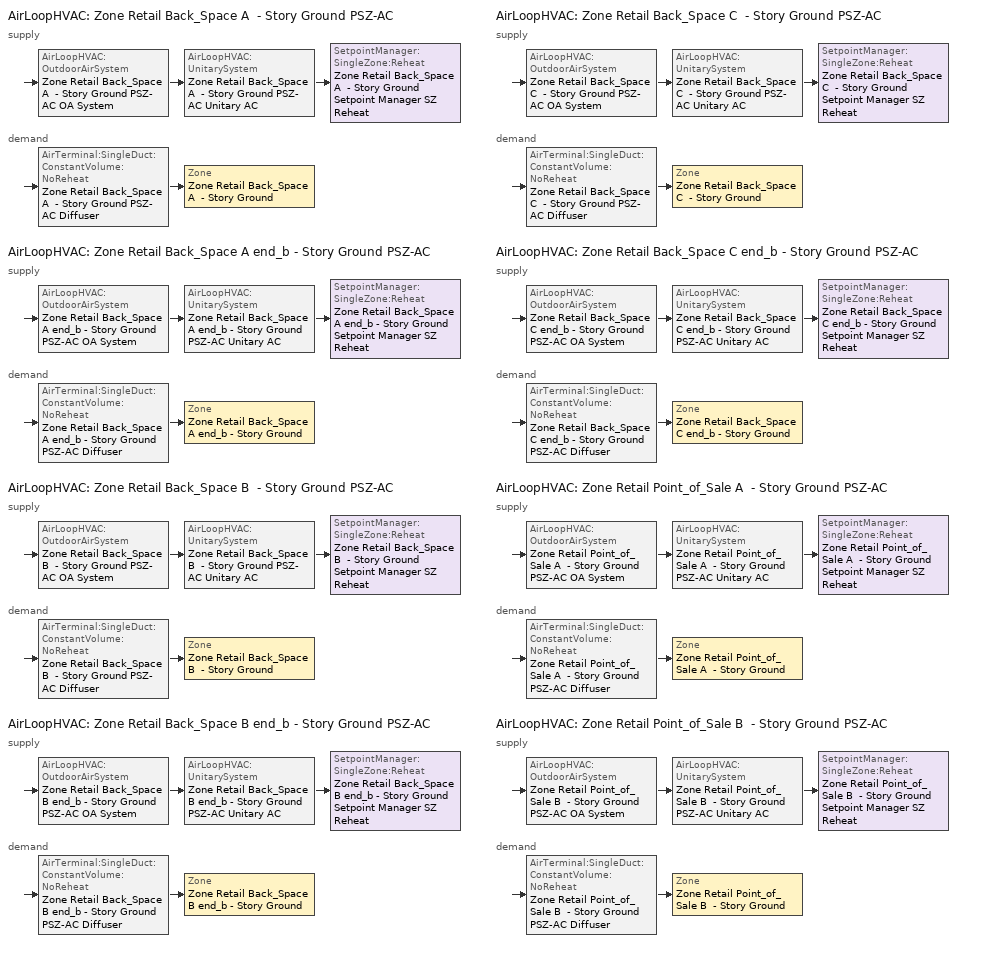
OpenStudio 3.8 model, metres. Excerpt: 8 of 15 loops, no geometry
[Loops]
AirLoopHVAC 'Zone Retail Back_Space A  - Story Ground PSZ-AC'
 supply: AirLoopHVAC:OutdoorAirSystem 'Zone Retail Back_Space A  - Story Ground PSZ-AC OA System' > AirLoopHVAC:UnitarySystem 'Zone Retail Back_Space A  - Story Ground PSZ-AC Unitary AC' > SetpointManager:SingleZone:Reheat 'Zone Retail Back_Space A  - Story Ground Setpoint Manager SZ Reheat'
 demand: AirTerminal:SingleDuct:ConstantVolume:NoReheat 'Zone Retail Back_Space A  - Story Ground PSZ-AC Diffuser' > Zone 'Zone Retail Back_Space A  - Story Ground'
AirLoopHVAC 'Zone Retail Back_Space A end_b - Story Ground PSZ-AC'
 supply: AirLoopHVAC:OutdoorAirSystem 'Zone Retail Back_Space A end_b - Story Ground PSZ-AC OA System' > AirLoopHVAC:UnitarySystem 'Zone Retail Back_Space A end_b - Story Ground PSZ-AC Unitary AC' > SetpointManager:SingleZone:Reheat 'Zone Retail Back_Space A end_b - Story Ground Setpoint Manager SZ Reheat'
 demand: AirTerminal:SingleDuct:ConstantVolume:NoReheat 'Zone Retail Back_Space A end_b - Story Ground PSZ-AC Diffuser' > Zone 'Zone Retail Back_Space A end_b - Story Ground'
AirLoopHVAC 'Zone Retail Back_Space B  - Story Ground PSZ-AC'
 supply: AirLoopHVAC:OutdoorAirSystem 'Zone Retail Back_Space B  - Story Ground PSZ-AC OA System' > AirLoopHVAC:UnitarySystem 'Zone Retail Back_Space B  - Story Ground PSZ-AC Unitary AC' > SetpointManager:SingleZone:Reheat 'Zone Retail Back_Space B  - Story Ground Setpoint Manager SZ Reheat'
 demand: AirTerminal:SingleDuct:ConstantVolume:NoReheat 'Zone Retail Back_Space B  - Story Ground PSZ-AC Diffuser' > Zone 'Zone Retail Back_Space B  - Story Ground'
AirLoopHVAC 'Zone Retail Back_Space B end_b - Story Ground PSZ-AC'
 supply: AirLoopHVAC:OutdoorAirSystem 'Zone Retail Back_Space B end_b - Story Ground PSZ-AC OA System' > AirLoopHVAC:UnitarySystem 'Zone Retail Back_Space B end_b - Story Ground PSZ-AC Unitary AC' > SetpointManager:SingleZone:Reheat 'Zone Retail Back_Space B end_b - Story Ground Setpoint Manager SZ Reheat'
 demand: AirTerminal:SingleDuct:ConstantVolume:NoReheat 'Zone Retail Back_Space B end_b - Story Ground PSZ-AC Diffuser' > Zone 'Zone Retail Back_Space B end_b - Story Ground'
AirLoopHVAC 'Zone Retail Back_Space C  - Story Ground PSZ-AC'
 supply: AirLoopHVAC:OutdoorAirSystem 'Zone Retail Back_Space C  - Story Ground PSZ-AC OA System' > AirLoopHVAC:UnitarySystem 'Zone Retail Back_Space C  - Story Ground PSZ-AC Unitary AC' > SetpointManager:SingleZone:Reheat 'Zone Retail Back_Space C  - Story Ground Setpoint Manager SZ Reheat'
 demand: AirTerminal:SingleDuct:ConstantVolume:NoReheat 'Zone Retail Back_Space C  - Story Ground PSZ-AC Diffuser' > Zone 'Zone Retail Back_Space C  - Story Ground'
AirLoopHVAC 'Zone Retail Back_Space C end_b - Story Ground PSZ-AC'
 supply: AirLoopHVAC:OutdoorAirSystem 'Zone Retail Back_Space C end_b - Story Ground PSZ-AC OA System' > AirLoopHVAC:UnitarySystem 'Zone Retail Back_Space C end_b - Story Ground PSZ-AC Unitary AC' > SetpointManager:SingleZone:Reheat 'Zone Retail Back_Space C end_b - Story Ground Setpoint Manager SZ Reheat'
 demand: AirTerminal:SingleDuct:ConstantVolume:NoReheat 'Zone Retail Back_Space C end_b - Story Ground PSZ-AC Diffuser' > Zone 'Zone Retail Back_Space C end_b - Story Ground'
AirLoopHVAC 'Zone Retail Point_of_Sale A  - Story Ground PSZ-AC'
 supply: AirLoopHVAC:OutdoorAirSystem 'Zone Retail Point_of_Sale A  - Story Ground PSZ-AC OA System' > AirLoopHVAC:UnitarySystem 'Zone Retail Point_of_Sale A  - Story Ground PSZ-AC Unitary AC' > SetpointManager:SingleZone:Reheat 'Zone Retail Point_of_Sale A  - Story Ground Setpoint Manager SZ Reheat'
 demand: AirTerminal:SingleDuct:ConstantVolume:NoReheat 'Zone Retail Point_of_Sale A  - Story Ground PSZ-AC Diffuser' > Zone 'Zone Retail Point_of_Sale A  - Story Ground'
AirLoopHVAC 'Zone Retail Point_of_Sale B  - Story Ground PSZ-AC'
 supply: AirLoopHVAC:OutdoorAirSystem 'Zone Retail Point_of_Sale B  - Story Ground PSZ-AC OA System' > AirLoopHVAC:UnitarySystem 'Zone Retail Point_of_Sale B  - Story Ground PSZ-AC Unitary AC' > SetpointManager:SingleZone:Reheat 'Zone Retail Point_of_Sale B  - Story Ground Setpoint Manager SZ Reheat'
 demand: AirTerminal:SingleDuct:ConstantVolume:NoReheat 'Zone Retail Point_of_Sale B  - Story Ground PSZ-AC Diffuser' > Zone 'Zone Retail Point_of_Sale B  - Story Ground'
[SizingPeriod:DesignDay] Daily Dry-Bulb Temperature Range {deltaC}=11.9; Barometric Pressure {Pa}=96035; Wind Speed {m/s}=4.6; Wind Direction {deg}=250; Rain Indicator=No; Snow Indicator=No; Day of Month=21; Day Type=SummerDesignDay; Daylight Saving Time Indicator=No; Humidity Condition Type=Wetbulb; Dry-Bulb Temperature Range Modifier Type=DefaultMultipliers; Solar Model Indicator=ASHRAETau; ASHRAE Clear Sky Optical Depth for Diffuse Irradiance=2.479
Name | Maximum Dry-Bulb Temperature {C} | Month | Wetbulb or DewPoint at Maximum Dry-Bulb {C} | ASHRAE Clear Sky Optical Depth for Beam Irradiance
Phoenix Deer Valley October .4% Condns DB=>MCWB 1 | 37.2 | 10 | 18.5 | 0.337
Phoenix Deer Valley September .4% Condns DB=>MCWB 1 | 41.1 | 9 | 20.5 | 0.348
[Sizing:Zone] Zone Cooling Design Supply Air Temperature Input Method=SupplyAirTemperature; Zone Cooling Design Supply Air Temperature Difference {deltaC}=11.11; Zone Heating Design Supply Air Temperature Input Method=SupplyAirTemperature; Zone Heating Design Supply Air Temperature Difference {deltaC}=11.11; Zone Cooling Design Supply Air Humidity Ratio {kg-H2O/kg-air}=0.0085; Zone Heating Design Supply Air Humidity Ratio {kg-H2O/kg-air}=0.008; Cooling Design Air Flow Method=DesignDay; Heating Design Air Flow Method=DesignDay; Account for Dedicated Outdoor Air System=No; Dedicated Outdoor Air System Control Strategy=NeutralSupplyAir; Dedicated Outdoor Air Low Setpoint Temperature for Design {C}=autosize; Dedicated Outdoor Air High Setpoint Temperature for Design {C}=autosize; Zone Load Sizing Method=Sensible Load Only No Latent Load; Zone Latent Cooling Design Supply Air Humidity Ratio Input Method=HumidityRatioDifference; Zone Cooling Design Supply Air Humidity Ratio Difference {kgWater/kgDryAir}=0.005; Zone Latent Heating Design Supply Air Humidity Ratio Input Method=HumidityRatioDifference; Zone Humidification Design Supply Air Humidity Ratio Difference {kgWater/kgDryAir}=0.005
Name | Zone Cooling Design Supply Air Temperature {C} | Zone Heating Design Supply Air Temperature {C}
Zone Retail Entry A  - Story Ground; Zone Retail Entry B  - Story Ground; Zone Retail Entry C  - Story Ground | 14 | 40
Zone Retail Point_of_Sale A  - Story Ground; Zone Retail Point_of_Sale B  - Story Ground; Zone Retail Back_Space A  - Story Ground; Zone Retail Back_Space B  - Story Ground; Zone Retail Back_Space C  - Story Ground; Zone Retail Back_Space A end_b - Story Ground; Zone Retail Back_Space B end_b - Story Ground; Zone Retail Back_Space C end_b - Story Ground | 12.7778 | 50
[Zone equipment]
Zone Retail Entry A  - Story Ground: Zone Retail Entry A  - Story Ground Electric Baseboard
Zone Retail Entry B  - Story Ground: Zone Retail Entry B  - Story Ground Electric Baseboard
Zone Retail Entry C  - Story Ground: Zone Retail Entry C  - Story Ground Electric Baseboard
Zone Retail Point_of_Sale A  - Story Ground: Zone Retail Point_of_Sale A  - Story Ground PSZ-AC Diffuser
Zone Retail Point_of_Sale B  - Story Ground: Zone Retail Point_of_Sale B  - Story Ground PSZ-AC Diffuser
Zone Retail Back_Space A  - Story Ground: Zone Retail Back_Space A  - Story Ground PSZ-AC Diffuser
Zone Retail Back_Space B  - Story Ground: Zone Retail Back_Space B  - Story Ground PSZ-AC Diffuser
Zone Retail Back_Space C  - Story Ground: Zone Retail Back_Space C  - Story Ground PSZ-AC Diffuser
Zone Retail Back_Space A end_b - Story Ground: Zone Retail Back_Space A end_b - Story Ground PSZ-AC Diffuser
Zone Retail Back_Space B end_b - Story Ground: Zone Retail Back_Space B end_b - Story Ground PSZ-AC Diffuser
Zone Retail Back_Space C end_b - Story Ground: Zone Retail Back_Space C end_b - Story Ground PSZ-AC Diffuser
[AirLoopHVAC] Design Return Air Flow Fraction of Supply Air Flow=1
Name | Availability Schedule | Design Supply Air Flow Rate {m3/s}
Zone Retail Back_Space A  - Story Ground PSZ-AC | Zone Retail Back_Space A  - Story Ground PSZ-AC Occ Sch | 0.535421
Zone Retail Back_Space A end_b - Story Ground PSZ-AC | Zone Retail Back_Space A end_b - Story Ground PSZ-AC Occ Sch | 0.390241
Zone Retail Back_Space B  - Story Ground PSZ-AC | Zone Retail Back_Space B  - Story Ground PSZ-AC Occ Sch | 1.11112
Zone Retail Back_Space B end_b - Story Ground PSZ-AC | Zone Retail Back_Space B end_b - Story Ground PSZ-AC Occ Sch | 1.66996
Zone Retail Back_Space C  - Story Ground PSZ-AC | Zone Retail Back_Space C  - Story Ground PSZ-AC Occ Sch | 0.399898
Zone Retail Back_Space C end_b - Story Ground PSZ-AC | Zone Retail Back_Space C end_b - Story Ground PSZ-AC Occ Sch | 0.34387
Zone Retail Point_of_Sale A  - Story Ground PSZ-AC | Zone Retail Point_of_Sale A  - Story Ground PSZ-AC Occ Sch | 0.390765
Zone Retail Point_of_Sale B  - Story Ground PSZ-AC | Zone Retail Point_of_Sale B  - Story Ground PSZ-AC Occ Sch | 1.06985
[Sizing:System] Type of Load to Size On=Sensible; Central Heating Maximum System Air Flow Ratio=1; Preheat Design Temperature {C}=7.22222; Preheat Design Humidity Ratio {kg-H2O/kg-Air}=0.008; Precool Design Temperature {C}=12.7778; Precool Design Humidity Ratio {kg-H2O/kg-Air}=0.008; Central Cooling Design Supply Air Temperature {C}=12.7778; Central Heating Design Supply Air Temperature {C}=50; Sizing Option=Coincident; 100% Outdoor Air in Cooling=No; 100% Outdoor Air in Heating=No; Central Cooling Design Supply Air Humidity Ratio {kg-H2O/kg-Air}=0.0085; Central Heating Design Supply Air Humidity Ratio {kg-H2O/kg-Air}=0.008; Cooling Design Air Flow Method=DesignDay; Heating Design Air Flow Method=DesignDay; System Outdoor Air Method=ZoneSum; Zone Maximum Outdoor Air Fraction=1; Cooling Supply Air Flow Rate Per Floor Area {m3/s-m2}=0.00996765; Cooling Fraction of Autosized Cooling Supply Air Flow Rate=1; Cooling Supply Air Flow Rate Per Unit Cooling Capacity {m3/s-W}=3.94755e-05; Heating Supply Air Flow Rate Per Floor Area {m3/s-m2}=0.00996765; Heating Fraction of Autosized Heating Supply Air Flow Rate=1; Heating Fraction of Autosized Cooling Supply Air Flow Rate=1; Heating Supply Air Flow Rate Per Unit Heating Capacity {m3/s-W}=3.15882e-05; Cooling Design Capacity Method=CoolingDesignCapacity; Cooling Design Capacity Per Floor Area {W/m2}=234.7; Fraction of Autosized Cooling Design Capacity=1; Heating Design Capacity Method=HeatingDesignCapacity; Heating Design Capacity Per Floor Area {W/m2}=157; Fraction of Autosized Heating Design Capacity=1; Central Cooling Capacity Control Method=OnOff; Occupant Diversity=1
Name | Design Outdoor Air Flow Rate {m3/s} | Cooling Design Capacity {W} | Heating Design Capacity {W}
Zone Retail Back_Space A  - Story Ground PSZ-AC | 0.535421 | 6789.47 | 2708.56
Zone Retail Back_Space A end_b - Story Ground PSZ-AC | 0.390241 | 4800.42 | 2086.47
Zone Retail Back_Space B  - Story Ground PSZ-AC | 1.11112 | 17915.86 | 12438.32
Zone Retail Back_Space B end_b - Story Ground PSZ-AC | 1.66996 | 21299.31 | 9364.57
Zone Retail Back_Space C  - Story Ground PSZ-AC | 0.399898 | 5143.82 | 2700.9
Zone Retail Back_Space C end_b - Story Ground PSZ-AC | 0.34387 | 4238.48 | 2083.02
Zone Retail Point_of_Sale A  - Story Ground PSZ-AC | 0.390765 | 5245.98 | 2068.7
Zone Retail Point_of_Sale B  - Story Ground PSZ-AC | 1.06985 | 18399.84 | 14747.17
[SetpointManager:SingleZone:Reheat] Minimum Supply Air Temperature {C}=12.7778; Maximum Supply Air Temperature {C}=50
Name | Control Zone | Setpoint Node or NodeList
Zone Retail Back_Space A  - Story Ground Setpoint Manager SZ Reheat | Zone Retail Back_Space A  - Story Ground | Zone Retail Back_Space A  - Story Ground PSZ-AC Supply Outlet Node
Zone Retail Back_Space A end_b - Story Ground Setpoint Manager SZ Reheat | Zone Retail Back_Space A end_b - Story Ground | Zone Retail Back_Space A end_b - Story Ground PSZ-AC Supply Outlet Node
Zone Retail Back_Space B  - Story Ground Setpoint Manager SZ Reheat | Zone Retail Back_Space B  - Story Ground | Zone Retail Back_Space B  - Story Ground PSZ-AC Supply Outlet Node
Zone Retail Back_Space B end_b - Story Ground Setpoint Manager SZ Reheat | Zone Retail Back_Space B end_b - Story Ground | Zone Retail Back_Space B end_b - Story Ground PSZ-AC Supply Outlet Node
Zone Retail Back_Space C  - Story Ground Setpoint Manager SZ Reheat | Zone Retail Back_Space C  - Story Ground | Zone Retail Back_Space C  - Story Ground PSZ-AC Supply Outlet Node
Zone Retail Back_Space C end_b - Story Ground Setpoint Manager SZ Reheat | Zone Retail Back_Space C end_b - Story Ground | Zone Retail Back_Space C end_b - Story Ground PSZ-AC Supply Outlet Node
Zone Retail Point_of_Sale A  - Story Ground Setpoint Manager SZ Reheat | Zone Retail Point_of_Sale A  - Story Ground | Zone Retail Point_of_Sale A  - Story Ground PSZ-AC Supply Outlet Node
Zone Retail Point_of_Sale B  - Story Ground Setpoint Manager SZ Reheat | Zone Retail Point_of_Sale B  - Story Ground | Zone Retail Point_of_Sale B  - Story Ground PSZ-AC Supply Outlet Node
[Coil:Heating:Electric] Efficiency=1
Name | Availability Schedule | Nominal Capacity {W}
Zone Retail Back_Space A  - Story Ground PSZ-AC Electric Htg Coil | Always On Discrete | 19379.4
Zone Retail Back_Space A  - Story Ground PSZ-AC No Heat; Zone Retail Back_Space A end_b - Story Ground PSZ-AC No Heat; Zone Retail Back_Space B  - Story Ground PSZ-AC No Heat; Zone Retail Back_Space B end_b - Story Ground PSZ-AC No Heat; Zone Retail Back_Space C  - Story Ground PSZ-AC No Heat; Zone Retail Back_Space C end_b - Story Ground PSZ-AC No Heat; Zone Retail Point_of_Sale A  - Story Ground PSZ-AC No Heat; Zone Retail Point_of_Sale B  - Story Ground PSZ-AC No Heat | Always Off Discrete | 0
Zone Retail Back_Space A end_b - Story Ground PSZ-AC Electric Htg Coil | Always On Discrete | 13980.3
Zone Retail Back_Space B  - Story Ground PSZ-AC Electric Htg Coil | Always On Discrete | 43325.9
Zone Retail Back_Space B end_b - Story Ground PSZ-AC Electric Htg Coil | Always On Discrete | 60692
Zone Retail Back_Space C  - Story Ground PSZ-AC Electric Htg Coil | Always On Discrete | 14629.9
Zone Retail Back_Space C end_b - Story Ground PSZ-AC Electric Htg Coil | Always On Discrete | 12355.2
Zone Retail Point_of_Sale A  - Story Ground PSZ-AC Electric Htg Coil | Always On Discrete | 14422.8
Zone Retail Point_of_Sale B  - Story Ground PSZ-AC Electric Htg Coil | Always On Discrete | 60479.8
[Coil:Cooling:DX:SingleSpeed] Availability Schedule=Always On Discrete; Rated Evaporator Fan Power Per Volume Flow Rate 2017 {W/(m3/s)}=773.3; Rated Evaporator Fan Power Per Volume Flow Rate 2023 {W/(m3/s)}=934.4; Total Cooling Capacity Function of Temperature Curve=DOE Ref DX Clg Coil Cool-Cap-fT; Total Cooling Capacity Function of Flow Fraction Curve=DOE Ref DX Clg Coil Cool-CAP-fFlow; Energy Input Ratio Function of Temperature Curve=DOE Ref DX Clg Coil Cool-EIR-fT; Energy Input Ratio Function of Flow Fraction Curve=DOE Ref DX Clg Coil Cool-EIR-fFlow; Part Load Fraction Correlation Curve=DOE Ref DX Clg Coil Cool-PLF-fPLR; Minimum Outdoor Dry-Bulb Temperature for Compressor Operation {C}=-25; Nominal Time for Condensate Removal to Begin {s}=0; Ratio of Initial Moisture Evaporation Rate and Steady State Latent Capacity=0; Maximum Cycling Rate {cycles/hr}=0; Latent Capacity Time Constant {s}=0; Condenser Type=AirCooled; Evaporative Condenser Effectiveness=0.9; Evaporative Condenser Air Flow Rate {m3/s}=autosize; Evaporative Condenser Pump Rated Power Consumption {W}=autosize; Crankcase Heater Capacity {W}=0; Maximum Outdoor Dry-Bulb Temperature for Crankcase Heater Operation {C}=10; Basin Heater Capacity {W/K}=0; Basin Heater Setpoint Temperature {C}=2
Name | Rated Total Cooling Capacity {W} | Rated Sensible Heat Ratio | Rated COP {W/W} | Rated Air Flow Rate {m3/s}
Zone Retail Back_Space A  - Story Ground PSZ-AC 1spd DX AC Clg Coil 33kBtu/hr 11.06SEER 34kBtu/hr 9.7SEER | 8863.11 | 0.800655 | 3.14722 | 0.535421
Zone Retail Back_Space A end_b - Story Ground PSZ-AC 1spd DX AC Clg Coil 23kBtu/hr 11.06SEER 24kBtu/hr 9.7SEER | 6459.88 | 0.800655 | 3.14722 | 0.390241
Zone Retail Back_Space B  - Story Ground PSZ-AC 1spd DX AC Clg Coil 105kBtu/hr 9.63EER 114kBtu/hr 8.9EER | 22588.5 | 0.769368 | 3.09963 | 1.11112
Zone Retail Back_Space B end_b - Story Ground PSZ-AC 1spd DX AC Clg Coil 104kBtu/hr 9.63EER 110kBtu/hr 8.9EER | 27643.7 | 0.800655 | 3.09963 | 1.66996
Zone Retail Back_Space C  - Story Ground PSZ-AC 1spd DX AC Clg Coil 27kBtu/hr 11.06SEER 28kBtu/hr 9.7SEER | 6619.73 | 0.800655 | 3.14722 | 0.399898
Zone Retail Back_Space C end_b - Story Ground PSZ-AC 1spd DX AC Clg Coil 21kBtu/hr 11.06SEER 22kBtu/hr 9.7SEER | 5692.26 | 0.800655 | 3.14722 | 0.34387
Zone Retail Point_of_Sale A  - Story Ground PSZ-AC 1spd DX AC Clg Coil 27kBtu/hr 11.06SEER 28kBtu/hr 9.7SEER | 6649.07 | 0.800673 | 3.14722 | 0.390765
Zone Retail Point_of_Sale B  - Story Ground PSZ-AC 1spd DX AC Clg Coil 119kBtu/hr 9.63EER 113kBtu/hr 8.9EER | 22396.1 | 0.758725 | 3.09963 | 1.06985
[Fan:OnOff] Availability Schedule=Always On Discrete; Pressure Rise {Pa}=622.722; Motor In Airstream Fraction=1
Name | Fan Total Efficiency | Maximum Flow Rate {m3/s} | Motor Efficiency | Fan Power Ratio Function of Speed Ratio Curve | Fan Efficiency Ratio Function of Speed Ratio Curve
Zone Retail Back_Space A  - Story Ground PSZ-AC Fan | 0.53625 | 0.535421 | 0.825 | Fan On Off Power Curve | Fan On Off Efficiency Curve
Zone Retail Back_Space A end_b - Story Ground PSZ-AC Fan | 0.53625 | 0.390241 | 0.825 | Fan On Off Power Curve 1 | Fan On Off Efficiency Curve 1
Zone Retail Back_Space B  - Story Ground PSZ-AC Fan | 0.56875 | 1.11112 | 0.875 | Fan On Off Power Curve 2 | Fan On Off Efficiency Curve 2
Zone Retail Back_Space B end_b - Story Ground PSZ-AC Fan | 0.56875 | 1.66996 | 0.875 | Fan On Off Power Curve 3 | Fan On Off Efficiency Curve 3
Zone Retail Back_Space C  - Story Ground PSZ-AC Fan | 0.53625 | 0.399898 | 0.825 | Fan On Off Power Curve 4 | Fan On Off Efficiency Curve 4
Zone Retail Back_Space C end_b - Story Ground PSZ-AC Fan | 0.53625 | 0.34387 | 0.825 | Fan On Off Power Curve 5 | Fan On Off Efficiency Curve 5
Zone Retail Point_of_Sale A  - Story Ground PSZ-AC Fan | 0.53625 | 0.390765 | 0.825 | Fan On Off Power Curve 6 | Fan On Off Efficiency Curve 6
Zone Retail Point_of_Sale B  - Story Ground PSZ-AC Fan | 0.56875 | 1.06985 | 0.875 | Fan On Off Power Curve 7 | Fan On Off Efficiency Curve 7
[AirLoopHVAC:UnitarySystem] Control Type=Load; Dehumidification Control Type=None; Availability Schedule=Always On Discrete; Fan Placement=DrawThrough; DX Heating Coil Sizing Ratio=1; Use DOAS DX Cooling Coil=No; DOAS DX Cooling Coil Leaving Minimum Air Temperature {C}=2; Latent Load Control=SensibleOnlyLoadControl; Supply Air Flow Rate Method During Cooling Operation=SupplyAirFlowRate; Supply Air Flow Rate Method During Heating Operation=SupplyAirFlowRate; Supply Air Flow Rate Method When No Cooling or Heating is Required=None; No Load Supply Air Flow Rate Control Set To Low Speed=Yes; Maximum Supply Air Temperature {C}=50; Maximum Outdoor Dry-Bulb Temperature for Supplemental Heater Operation {C}=21; Ancilliary On-Cycle Electric Power {W}=0; Ancilliary Off-Cycle Electric Power {W}=0
Name | Controlling Zone or Thermostat Location | Supply Fan | Supply Air Fan Operating Mode Schedule | Heating Coil | Cooling Coil | Supplemental Heating Coil | Supply Air Flow Rate During Cooling Operation {m3/s} | Supply Air Flow Rate During Heating Operation {m3/s}
Zone Retail Back_Space A  - Story Ground PSZ-AC Unitary AC | Zone Retail Back_Space A  - Story Ground | Zone Retail Back_Space A  - Story Ground PSZ-AC Fan | Zone Retail Back_Space A  - Story Ground PSZ-AC_night_fancycle_schedule | Zone Retail Back_Space A  - Story Ground PSZ-AC Electric Htg Coil | Zone Retail Back_Space A  - Story Ground PSZ-AC 1spd DX AC Clg Coil 33kBtu/hr 11.06SEER 34kBtu/hr 9.7SEER | Zone Retail Back_Space A  - Story Ground PSZ-AC No Heat | 0.535421 | 0.535421
Zone Retail Back_Space A end_b - Story Ground PSZ-AC Unitary AC | Zone Retail Back_Space A end_b - Story Ground | Zone Retail Back_Space A end_b - Story Ground PSZ-AC Fan | Zone Retail Back_Space A end_b - Story Ground PSZ-AC_night_fancycle_schedule | Zone Retail Back_Space A end_b - Story Ground PSZ-AC Electric Htg Coil | Zone Retail Back_Space A end_b - Story Ground PSZ-AC 1spd DX AC Clg Coil 23kBtu/hr 11.06SEER 24kBtu/hr 9.7SEER | Zone Retail Back_Space A end_b - Story Ground PSZ-AC No Heat | 0.390241 | 0.390241
Zone Retail Back_Space B  - Story Ground PSZ-AC Unitary AC | Zone Retail Back_Space B  - Story Ground | Zone Retail Back_Space B  - Story Ground PSZ-AC Fan | Zone Retail Back_Space B  - Story Ground PSZ-AC_night_fancycle_schedule | Zone Retail Back_Space B  - Story Ground PSZ-AC Electric Htg Coil | Zone Retail Back_Space B  - Story Ground PSZ-AC 1spd DX AC Clg Coil 105kBtu/hr 9.63EER 114kBtu/hr 8.9EER | Zone Retail Back_Space B  - Story Ground PSZ-AC No Heat | 1.11112 | 1.11112
Zone Retail Back_Space B end_b - Story Ground PSZ-AC Unitary AC | Zone Retail Back_Space B end_b - Story Ground | Zone Retail Back_Space B end_b - Story Ground PSZ-AC Fan | Zone Retail Back_Space B end_b - Story Ground PSZ-AC_night_fancycle_schedule | Zone Retail Back_Space B end_b - Story Ground PSZ-AC Electric Htg Coil | Zone Retail Back_Space B end_b - Story Ground PSZ-AC 1spd DX AC Clg Coil 104kBtu/hr 9.63EER 110kBtu/hr 8.9EER | Zone Retail Back_Space B end_b - Story Ground PSZ-AC No Heat | 1.66996 | 1.66996
Zone Retail Back_Space C  - Story Ground PSZ-AC Unitary AC | Zone Retail Back_Space C  - Story Ground | Zone Retail Back_Space C  - Story Ground PSZ-AC Fan | Zone Retail Back_Space C  - Story Ground PSZ-AC_night_fancycle_schedule | Zone Retail Back_Space C  - Story Ground PSZ-AC Electric Htg Coil | Zone Retail Back_Space C  - Story Ground PSZ-AC 1spd DX AC Clg Coil 27kBtu/hr 11.06SEER 28kBtu/hr 9.7SEER | Zone Retail Back_Space C  - Story Ground PSZ-AC No Heat | 0.399898 | 0.399898
Zone Retail Back_Space C end_b - Story Ground PSZ-AC Unitary AC | Zone Retail Back_Space C end_b - Story Ground | Zone Retail Back_Space C end_b - Story Ground PSZ-AC Fan | Zone Retail Back_Space C end_b - Story Ground PSZ-AC_night_fancycle_schedule | Zone Retail Back_Space C end_b - Story Ground PSZ-AC Electric Htg Coil | Zone Retail Back_Space C end_b - Story Ground PSZ-AC 1spd DX AC Clg Coil 21kBtu/hr 11.06SEER 22kBtu/hr 9.7SEER | Zone Retail Back_Space C end_b - Story Ground PSZ-AC No Heat | 0.34387 | 0.34387
Zone Retail Point_of_Sale A  - Story Ground PSZ-AC Unitary AC | Zone Retail Point_of_Sale A  - Story Ground | Zone Retail Point_of_Sale A  - Story Ground PSZ-AC Fan | Zone Retail Point_of_Sale A  - Story Ground PSZ-AC_night_fancycle_schedule | Zone Retail Point_of_Sale A  - Story Ground PSZ-AC Electric Htg Coil | Zone Retail Point_of_Sale A  - Story Ground PSZ-AC 1spd DX AC Clg Coil 27kBtu/hr 11.06SEER 28kBtu/hr 9.7SEER | Zone Retail Point_of_Sale A  - Story Ground PSZ-AC No Heat | 0.390765 | 0.390765
Zone Retail Point_of_Sale B  - Story Ground PSZ-AC Unitary AC | Zone Retail Point_of_Sale B  - Story Ground | Zone Retail Point_of_Sale B  - Story Ground PSZ-AC Fan | Zone Retail Point_of_Sale B  - Story Ground PSZ-AC_night_fancycle_schedule | Zone Retail Point_of_Sale B  - Story Ground PSZ-AC Electric Htg Coil | Zone Retail Point_of_Sale B  - Story Ground PSZ-AC 1spd DX AC Clg Coil 119kBtu/hr 9.63EER 113kBtu/hr 8.9EER | Zone Retail Point_of_Sale B  - Story Ground PSZ-AC No Heat | 1.06985 | 1.06985
[Controller:OutdoorAir] Economizer Control Type=NoEconomizer; Economizer Control Action Type=ModulateFlow; Economizer Maximum Limit Dry-Bulb Temperature {C}=28; Economizer Maximum Limit Enthalpy {J/kg}=64000; Lockout Type=LockoutWithCompressor; Minimum Limit Type=FixedMinimum; High Humidity Control=No; Heat Recovery Bypass Control Type=BypassWhenWithinEconomizerLimits; Economizer Operation Staging=InterlockedWithMechanicalCooling
Name | Minimum Outdoor Air Flow Rate {m3/s} | Maximum Outdoor Air Flow Rate {m3/s} | Minimum Outdoor Air Schedule | Controller Mechanical Ventilation
Zone Retail Back_Space A  - Story Ground PSZ-AC OA System Controller | 0.0322296 | 0.535421 | Zone Retail Back_Space A  - Story Ground PSZ-AC_night_ventcycle_schedule | Controller Mechanical Ventilation 1
Zone Retail Back_Space A end_b - Story Ground PSZ-AC OA System Controller | 0.0159282 | 0.390241 | Zone Retail Back_Space A end_b - Story Ground PSZ-AC_night_ventcycle_schedule | Controller Mechanical Ventilation 2
Zone Retail Back_Space B  - Story Ground PSZ-AC OA System Controller | 0.229756 | 1.11112 | Zone Retail Back_Space B  - Story Ground PSZ-AC_night_ventcycle_schedule | Controller Mechanical Ventilation 3
Zone Retail Back_Space B end_b - Story Ground PSZ-AC OA System Controller | 0.113548 | 1.66996 | Zone Retail Back_Space B end_b - Story Ground PSZ-AC_night_ventcycle_schedule | Controller Mechanical Ventilation 4
Zone Retail Back_Space C  - Story Ground PSZ-AC OA System Controller | 0.0322296 | 0.399898 | Zone Retail Back_Space C  - Story Ground PSZ-AC_night_ventcycle_schedule | Controller Mechanical Ventilation 5
Zone Retail Back_Space C end_b - Story Ground PSZ-AC OA System Controller | 0.0159282 | 0.34387 | Zone Retail Back_Space C end_b - Story Ground PSZ-AC_night_ventcycle_schedule | Controller Mechanical Ventilation 6
Zone Retail Point_of_Sale A  - Story Ground PSZ-AC OA System Controller | 0.0382122 | 0.390765 | Zone Retail Point_of_Sale A  - Story Ground PSZ-AC_night_ventcycle_schedule | Controller Mechanical Ventilation 7
Zone Retail Point_of_Sale B  - Story Ground PSZ-AC OA System Controller | 0.272404 | 1.06985 | Zone Retail Point_of_Sale B  - Story Ground PSZ-AC_night_ventcycle_schedule | Controller Mechanical Ventilation 8
[Controller:MechanicalVentilation] Availability Schedule=Always On Discrete
Controller Mechanical Ventilation 1; Controller Mechanical Ventilation 2; Controller Mechanical Ventilation 3; Controller Mechanical Ventilation 4; Controller Mechanical Ventilation 5; Controller Mechanical Ventilation 6; Controller Mechanical Ventilation 7; Controller Mechanical Ventilation 8
[AirLoopHVAC:OutdoorAirSystem]
Name | Controller
Zone Retail Back_Space A  - Story Ground PSZ-AC OA System | Zone Retail Back_Space A  - Story Ground PSZ-AC OA System Controller
Zone Retail Back_Space A end_b - Story Ground PSZ-AC OA System | Zone Retail Back_Space A end_b - Story Ground PSZ-AC OA System Controller
Zone Retail Back_Space B  - Story Ground PSZ-AC OA System | Zone Retail Back_Space B  - Story Ground PSZ-AC OA System Controller
Zone Retail Back_Space B end_b - Story Ground PSZ-AC OA System | Zone Retail Back_Space B end_b - Story Ground PSZ-AC OA System Controller
Zone Retail Back_Space C  - Story Ground PSZ-AC OA System | Zone Retail Back_Space C  - Story Ground PSZ-AC OA System Controller
Zone Retail Back_Space C end_b - Story Ground PSZ-AC OA System | Zone Retail Back_Space C end_b - Story Ground PSZ-AC OA System Controller
Zone Retail Point_of_Sale A  - Story Ground PSZ-AC OA System | Zone Retail Point_of_Sale A  - Story Ground PSZ-AC OA System Controller
Zone Retail Point_of_Sale B  - Story Ground PSZ-AC OA System | Zone Retail Point_of_Sale B  - Story Ground PSZ-AC OA System Controller
[AvailabilityManager:NightCycle] Applicability Schedule=Always On Discrete; Control Type=CycleOnAny; Thermostat Tolerance {deltaC}=1; Cycling Run Time {s}=1800
Availability Manager Night Cycle 1; Availability Manager Night Cycle 2; Availability Manager Night Cycle 3; Availability Manager Night Cycle 4; Availability Manager Night Cycle 5; Availability Manager Night Cycle 6; Availability Manager Night Cycle 7; Availability Manager Night Cycle 8; Availability Manager Night Cycle 9; Availability Manager Night Cycle 10; Availability Manager Night Cycle 11; Availability Manager Night Cycle 12; Availability Manager Night Cycle 13; Availability Manager Night Cycle 14; Availability Manager Night Cycle 15
[AirTerminal:SingleDuct:ConstantVolume:NoReheat] Availability Schedule=Always On Discrete
Name | Maximum Air Flow Rate {m3/s}
Zone Retail Back_Space A  - Story Ground PSZ-AC Diffuser | 0.535421
Zone Retail Back_Space A end_b - Story Ground PSZ-AC Diffuser | 0.390241
Zone Retail Back_Space B  - Story Ground PSZ-AC Diffuser | 1.11112
Zone Retail Back_Space B end_b - Story Ground PSZ-AC Diffuser | 1.66996
Zone Retail Back_Space C  - Story Ground PSZ-AC Diffuser | 0.399898
Zone Retail Back_Space C end_b - Story Ground PSZ-AC Diffuser | 0.34387
Zone Retail Point_of_Sale A  - Story Ground PSZ-AC Diffuser | 0.390765
Zone Retail Point_of_Sale B  - Story Ground PSZ-AC Diffuser | 1.06985
[ZoneHVAC:Baseboard:Convective:Electric] Availability Schedule=Always On Discrete; Efficiency=1
Name | Nominal Capacity {W}
Zone Retail Entry A  - Story Ground Electric Baseboard | 178.124
Zone Retail Entry B  - Story Ground Electric Baseboard | 125.96
Zone Retail Entry C  - Story Ground Electric Baseboard | 177.37
[Schedule:Ruleset]
Name | Default Day Schedule | Summer Design Day Schedule | Winter Design Day Schedule
Zone Retail Back_Space A  - Story Ground PSZ-AC Occ Sch | Zone Retail Back_Space A  - Story Ground PSZ-AC Occ Sch Default | Zone Retail Back_Space A  - Story Ground PSZ-AC Occ Sch Summer Design Day | Zone Retail Back_Space A  - Story Ground PSZ-AC Occ Sch Winter Design Day
Zone Retail Back_Space A end_b - Story Ground PSZ-AC Occ Sch | Zone Retail Back_Space A end_b - Story Ground PSZ-AC Occ Sch Default | Zone Retail Back_Space A end_b - Story Ground PSZ-AC Occ Sch Summer Design Day | Zone Retail Back_Space A end_b - Story Ground PSZ-AC Occ Sch Winter Design Day
Zone Retail Back_Space B  - Story Ground PSZ-AC Occ Sch | Zone Retail Back_Space B  - Story Ground PSZ-AC Occ Sch Default | Zone Retail Back_Space B  - Story Ground PSZ-AC Occ Sch Summer Design Day | Zone Retail Back_Space B  - Story Ground PSZ-AC Occ Sch Winter Design Day
Zone Retail Back_Space B end_b - Story Ground PSZ-AC Occ Sch | Zone Retail Back_Space B end_b - Story Ground PSZ-AC Occ Sch Default | Zone Retail Back_Space B end_b - Story Ground PSZ-AC Occ Sch Summer Design Day | Zone Retail Back_Space B end_b - Story Ground PSZ-AC Occ Sch Winter Design Day
Zone Retail Back_Space C  - Story Ground PSZ-AC Occ Sch | Zone Retail Back_Space C  - Story Ground PSZ-AC Occ Sch Default | Zone Retail Back_Space C  - Story Ground PSZ-AC Occ Sch Summer Design Day | Zone Retail Back_Space C  - Story Ground PSZ-AC Occ Sch Winter Design Day
Zone Retail Back_Space C end_b - Story Ground PSZ-AC Occ Sch | Zone Retail Back_Space C end_b - Story Ground PSZ-AC Occ Sch Default | Zone Retail Back_Space C end_b - Story Ground PSZ-AC Occ Sch Summer Design Day | Zone Retail Back_Space C end_b - Story Ground PSZ-AC Occ Sch Winter Design Day
Zone Retail Point_of_Sale A  - Story Ground PSZ-AC Occ Sch | Zone Retail Point_of_Sale A  - Story Ground PSZ-AC Occ Sch Default | Zone Retail Point_of_Sale A  - Story Ground PSZ-AC Occ Sch Summer Design Day | Zone Retail Point_of_Sale A  - Story Ground PSZ-AC Occ Sch Winter Design Day
Zone Retail Point_of_Sale B  - Story Ground PSZ-AC Occ Sch | Zone Retail Point_of_Sale B  - Story Ground PSZ-AC Occ Sch Default | Zone Retail Point_of_Sale B  - Story Ground PSZ-AC Occ Sch Summer Design Day | Zone Retail Point_of_Sale B  - Story Ground PSZ-AC Occ Sch Winter Design Day
Zone Retail Back_Space A  - Story Ground PSZ-AC_night_fancycle_schedule | Zone Retail Back_Space A  - Story Ground PSZ-AC Occ Sch Default 1 | Zone Retail Back_Space A  - Story Ground PSZ-AC Occ Sch Summer Design Day 1 | Zone Retail Back_Space A  - Story Ground PSZ-AC Occ Sch Winter Design Day 1
Zone Retail Back_Space A end_b - Story Ground PSZ-AC_night_fancycle_schedule | Zone Retail Back_Space A end_b - Story Ground PSZ-AC Occ Sch Default 1 | Zone Retail Back_Space A end_b - Story Ground PSZ-AC Occ Sch Summer Design Day 1 | Zone Retail Back_Space A end_b - Story Ground PSZ-AC Occ Sch Winter Design Day 1
Zone Retail Back_Space B  - Story Ground PSZ-AC_night_fancycle_schedule | Zone Retail Back_Space B  - Story Ground PSZ-AC Occ Sch Default 1 | Zone Retail Back_Space B  - Story Ground PSZ-AC Occ Sch Summer Design Day 1 | Zone Retail Back_Space B  - Story Ground PSZ-AC Occ Sch Winter Design Day 1
Zone Retail Back_Space B end_b - Story Ground PSZ-AC_night_fancycle_schedule | Zone Retail Back_Space B end_b - Story Ground PSZ-AC Occ Sch Default 1 | Zone Retail Back_Space B end_b - Story Ground PSZ-AC Occ Sch Summer Design Day 1 | Zone Retail Back_Space B end_b - Story Ground PSZ-AC Occ Sch Winter Design Day 1
Zone Retail Back_Space C  - Story Ground PSZ-AC_night_fancycle_schedule | Zone Retail Back_Space C  - Story Ground PSZ-AC Occ Sch Default 1 | Zone Retail Back_Space C  - Story Ground PSZ-AC Occ Sch Summer Design Day 1 | Zone Retail Back_Space C  - Story Ground PSZ-AC Occ Sch Winter Design Day 1
Zone Retail Back_Space C end_b - Story Ground PSZ-AC_night_fancycle_schedule | Zone Retail Back_Space C end_b - Story Ground PSZ-AC Occ Sch Default 1 | Zone Retail Back_Space C end_b - Story Ground PSZ-AC Occ Sch Summer Design Day 1 | Zone Retail Back_Space C end_b - Story Ground PSZ-AC Occ Sch Winter Design Day 1
Zone Retail Point_of_Sale A  - Story Ground PSZ-AC_night_fancycle_schedule | Zone Retail Point_of_Sale A  - Story Ground PSZ-AC Occ Sch Default 1 | Zone Retail Point_of_Sale A  - Story Ground PSZ-AC Occ Sch Summer Design Day 1 | Zone Retail Point_of_Sale A  - Story Ground PSZ-AC Occ Sch Winter Design Day 1
Zone Retail Point_of_Sale B  - Story Ground PSZ-AC_night_fancycle_schedule | Zone Retail Point_of_Sale B  - Story Ground PSZ-AC Occ Sch Default 1 | Zone Retail Point_of_Sale B  - Story Ground PSZ-AC Occ Sch Summer Design Day 1 | Zone Retail Point_of_Sale B  - Story Ground PSZ-AC Occ Sch Winter Design Day 1
[Schedule:Day]
Zone Retail Back_Space A  - Story Ground PSZ-AC Occ Sch Default; Zone Retail Back_Space A end_b - Story Ground PSZ-AC Occ Sch Default; Zone Retail Back_Space B  - Story Ground PSZ-AC Occ Sch Default; Zone Retail Back_Space B end_b - Story Ground PSZ-AC Occ Sch Default; Zone Retail Back_Space C  - Story Ground PSZ-AC Occ Sch Default; Zone Retail Back_Space C end_b - Story Ground PSZ-AC Occ Sch Default; Zone Retail Point_of_Sale A  - Story Ground PSZ-AC Occ Sch Default; Zone Retail Point_of_Sale B  - Story Ground PSZ-AC Occ Sch Default; Zone Retail Back_Space A  - Story Ground PSZ-AC Occ Sch Default 1; Zone Retail Back_Space A end_b - Story Ground PSZ-AC Occ Sch Default 1; Zone Retail Back_Space B  - Story Ground PSZ-AC Occ Sch Default 1; Zone Retail Back_Space B end_b - Story Ground PSZ-AC Occ Sch Default 1; Zone Retail Back_Space C  - Story Ground PSZ-AC Occ Sch Default 1; Zone Retail Back_Space C end_b - Story Ground PSZ-AC Occ Sch Default 1; Zone Retail Point_of_Sale A  - Story Ground PSZ-AC Occ Sch Default 1; Zone Retail Point_of_Sale B  - Story Ground PSZ-AC Occ Sch Default 1: 7, 45, 0, 19, 15, 1, 24, 0, 0
Zone Retail Back_Space A  - Story Ground PSZ-AC Occ Sch Winter Design Day; Zone Retail Back_Space A  - Story Ground PSZ-AC Occ Sch Summer Design Day; Zone Retail Back_Space A end_b - Story Ground PSZ-AC Occ Sch Winter Design Day; Zone Retail Back_Space A end_b - Story Ground PSZ-AC Occ Sch Summer Design Day; Zone Retail Back_Space B  - Story Ground PSZ-AC Occ Sch Winter Design Day; Zone Retail Back_Space B  - Story Ground PSZ-AC Occ Sch Summer Design Day; Zone Retail Back_Space B end_b - Story Ground PSZ-AC Occ Sch Winter Design Day; Zone Retail Back_Space B end_b - Story Ground PSZ-AC Occ Sch Summer Design Day; Zone Retail Back_Space C  - Story Ground PSZ-AC Occ Sch Winter Design Day; Zone Retail Back_Space C  - Story Ground PSZ-AC Occ Sch Summer Design Day; Zone Retail Back_Space C end_b - Story Ground PSZ-AC Occ Sch Winter Design Day; Zone Retail Back_Space C end_b - Story Ground PSZ-AC Occ Sch Summer Design Day; Zone Retail Point_of_Sale A  - Story Ground PSZ-AC Occ Sch Winter Design Day; Zone Retail Point_of_Sale A  - Story Ground PSZ-AC Occ Sch Summer Design Day; Zone Retail Point_of_Sale B  - Story Ground PSZ-AC Occ Sch Winter Design Day; Zone Retail Point_of_Sale B  - Story Ground PSZ-AC Occ Sch Summer Design Day; Zone Retail Back_Space A  - Story Ground PSZ-AC Occ Sch Summer Design Day 1; Zone Retail Back_Space A  - Story Ground PSZ-AC Occ Sch Winter Design Day 1; Zone Retail Back_Space A end_b - Story Ground PSZ-AC Occ Sch Summer Design Day 1; Zone Retail Back_Space A end_b - Story Ground PSZ-AC Occ Sch Winter Design Day 1; Zone Retail Back_Space B  - Story Ground PSZ-AC Occ Sch Summer Design Day 1; Zone Retail Back_Space B  - Story Ground PSZ-AC Occ Sch Winter Design Day 1; Zone Retail Back_Space B end_b - Story Ground PSZ-AC Occ Sch Summer Design Day 1; Zone Retail Back_Space B end_b - Story Ground PSZ-AC Occ Sch Winter Design Day 1; Zone Retail Back_Space C  - Story Ground PSZ-AC Occ Sch Summer Design Day 1; Zone Retail Back_Space C  - Story Ground PSZ-AC Occ Sch Winter Design Day 1; Zone Retail Back_Space C end_b - Story Ground PSZ-AC Occ Sch Summer Design Day 1; Zone Retail Back_Space C end_b - Story Ground PSZ-AC Occ Sch Winter Design Day 1; Zone Retail Point_of_Sale A  - Story Ground PSZ-AC Occ Sch Summer Design Day 1; Zone Retail Point_of_Sale A  - Story Ground PSZ-AC Occ Sch Winter Design Day 1; Zone Retail Point_of_Sale B  - Story Ground PSZ-AC Occ Sch Summer Design Day 1; Zone Retail Point_of_Sale B  - Story Ground PSZ-AC Occ Sch Winter Design Day 1: 24, 0, 1
Zone Retail Back_Space A  - Story Ground PSZ-AC Occ Sch Saturday; Zone Retail Back_Space A end_b - Story Ground PSZ-AC Occ Sch Saturday; Zone Retail Back_Space B  - Story Ground PSZ-AC Occ Sch Saturday; Zone Retail Back_Space B end_b - Story Ground PSZ-AC Occ Sch Saturday; Zone Retail Back_Space C  - Story Ground PSZ-AC Occ Sch Saturday; Zone Retail Back_Space C end_b - Story Ground PSZ-AC Occ Sch Saturday; Zone Retail Point_of_Sale A  - Story Ground PSZ-AC Occ Sch Saturday; Zone Retail Point_of_Sale B  - Story Ground PSZ-AC Occ Sch Saturday; Zone Retail Back_Space A  - Story Ground PSZ-AC Occ Sch Saturday 1; Zone Retail Back_Space A end_b - Story Ground PSZ-AC Occ Sch Saturday 1; Zone Retail Back_Space B  - Story Ground PSZ-AC Occ Sch Saturday 1; Zone Retail Back_Space B end_b - Story Ground PSZ-AC Occ Sch Saturday 1; Zone Retail Back_Space C  - Story Ground PSZ-AC Occ Sch Saturday 1; Zone Retail Back_Space C end_b - Story Ground PSZ-AC Occ Sch Saturday 1; Zone Retail Point_of_Sale A  - Story Ground PSZ-AC Occ Sch Saturday 1; Zone Retail Point_of_Sale B  - Story Ground PSZ-AC Occ Sch Saturday 1: 1, 15, 1, 5, 0, 0, 24, 0, 1
Zone Retail Back_Space A  - Story Ground PSZ-AC Occ Sch Sunday; Zone Retail Back_Space A end_b - Story Ground PSZ-AC Occ Sch Sunday; Zone Retail Back_Space B  - Story Ground PSZ-AC Occ Sch Sunday; Zone Retail Back_Space B end_b - Story Ground PSZ-AC Occ Sch Sunday; Zone Retail Back_Space C  - Story Ground PSZ-AC Occ Sch Sunday; Zone Retail Back_Space C end_b - Story Ground PSZ-AC Occ Sch Sunday; Zone Retail Point_of_Sale A  - Story Ground PSZ-AC Occ Sch Sunday; Zone Retail Point_of_Sale B  - Story Ground PSZ-AC Occ Sch Sunday; Zone Retail Back_Space A  - Story Ground PSZ-AC Occ Sch Sunday 1; Zone Retail Back_Space A end_b - Story Ground PSZ-AC Occ Sch Sunday 1; Zone Retail Back_Space B  - Story Ground PSZ-AC Occ Sch Sunday 1; Zone Retail Back_Space B end_b - Story Ground PSZ-AC Occ Sch Sunday 1; Zone Retail Back_Space C  - Story Ground PSZ-AC Occ Sch Sunday 1; Zone Retail Back_Space C end_b - Story Ground PSZ-AC Occ Sch Sunday 1; Zone Retail Point_of_Sale A  - Story Ground PSZ-AC Occ Sch Sunday 1; Zone Retail Point_of_Sale B  - Story Ground PSZ-AC Occ Sch Sunday 1: 6, 0, 0, 22, 15, 1, 24, 0, 0
[Schedule:Rule] Date Specification Type=DateRange; Start Month=1; Start Day=1; End Month=12; End Day=31
Name | Schedule Ruleset | Rule Order | Day Schedule | Apply Saturday | Apply Sunday
Zone Retail Back_Space A  - Story Ground PSZ-AC Occ Sch Saturday Rule | Zone Retail Back_Space A  - Story Ground PSZ-AC Occ Sch | 1 | Zone Retail Back_Space A  - Story Ground PSZ-AC Occ Sch Saturday | Yes
Zone Retail Back_Space A  - Story Ground PSZ-AC Occ Sch Sunday Rule | Zone Retail Back_Space A  - Story Ground PSZ-AC Occ Sch | 0 | Zone Retail Back_Space A  - Story Ground PSZ-AC Occ Sch Sunday |  | Yes
Zone Retail Back_Space A end_b - Story Ground PSZ-AC Occ Sch Saturday Rule | Zone Retail Back_Space A end_b - Story Ground PSZ-AC Occ Sch | 1 | Zone Retail Back_Space A end_b - Story Ground PSZ-AC Occ Sch Saturday | Yes
Zone Retail Back_Space A end_b - Story Ground PSZ-AC Occ Sch Sunday Rule | Zone Retail Back_Space A end_b - Story Ground PSZ-AC Occ Sch | 0 | Zone Retail Back_Space A end_b - Story Ground PSZ-AC Occ Sch Sunday |  | Yes
Zone Retail Back_Space B  - Story Ground PSZ-AC Occ Sch Saturday Rule | Zone Retail Back_Space B  - Story Ground PSZ-AC Occ Sch | 1 | Zone Retail Back_Space B  - Story Ground PSZ-AC Occ Sch Saturday | Yes
Zone Retail Back_Space B  - Story Ground PSZ-AC Occ Sch Sunday Rule | Zone Retail Back_Space B  - Story Ground PSZ-AC Occ Sch | 0 | Zone Retail Back_Space B  - Story Ground PSZ-AC Occ Sch Sunday |  | Yes
Zone Retail Back_Space B end_b - Story Ground PSZ-AC Occ Sch Saturday Rule | Zone Retail Back_Space B end_b - Story Ground PSZ-AC Occ Sch | 1 | Zone Retail Back_Space B end_b - Story Ground PSZ-AC Occ Sch Saturday | Yes
Zone Retail Back_Space B end_b - Story Ground PSZ-AC Occ Sch Sunday Rule | Zone Retail Back_Space B end_b - Story Ground PSZ-AC Occ Sch | 0 | Zone Retail Back_Space B end_b - Story Ground PSZ-AC Occ Sch Sunday |  | Yes
Zone Retail Back_Space C  - Story Ground PSZ-AC Occ Sch Saturday Rule | Zone Retail Back_Space C  - Story Ground PSZ-AC Occ Sch | 1 | Zone Retail Back_Space C  - Story Ground PSZ-AC Occ Sch Saturday | Yes
Zone Retail Back_Space C  - Story Ground PSZ-AC Occ Sch Sunday Rule | Zone Retail Back_Space C  - Story Ground PSZ-AC Occ Sch | 0 | Zone Retail Back_Space C  - Story Ground PSZ-AC Occ Sch Sunday |  | Yes
Zone Retail Back_Space C end_b - Story Ground PSZ-AC Occ Sch Saturday Rule | Zone Retail Back_Space C end_b - Story Ground PSZ-AC Occ Sch | 1 | Zone Retail Back_Space C end_b - Story Ground PSZ-AC Occ Sch Saturday | Yes
Zone Retail Back_Space C end_b - Story Ground PSZ-AC Occ Sch Sunday Rule | Zone Retail Back_Space C end_b - Story Ground PSZ-AC Occ Sch | 0 | Zone Retail Back_Space C end_b - Story Ground PSZ-AC Occ Sch Sunday |  | Yes
Zone Retail Point_of_Sale A  - Story Ground PSZ-AC Occ Sch Saturday Rule | Zone Retail Point_of_Sale A  - Story Ground PSZ-AC Occ Sch | 1 | Zone Retail Point_of_Sale A  - Story Ground PSZ-AC Occ Sch Saturday | Yes
Zone Retail Point_of_Sale A  - Story Ground PSZ-AC Occ Sch Sunday Rule | Zone Retail Point_of_Sale A  - Story Ground PSZ-AC Occ Sch | 0 | Zone Retail Point_of_Sale A  - Story Ground PSZ-AC Occ Sch Sunday |  | Yes
Zone Retail Point_of_Sale B  - Story Ground PSZ-AC Occ Sch Saturday Rule | Zone Retail Point_of_Sale B  - Story Ground PSZ-AC Occ Sch | 1 | Zone Retail Point_of_Sale B  - Story Ground PSZ-AC Occ Sch Saturday | Yes
Zone Retail Point_of_Sale B  - Story Ground PSZ-AC Occ Sch Sunday Rule | Zone Retail Point_of_Sale B  - Story Ground PSZ-AC Occ Sch | 0 | Zone Retail Point_of_Sale B  - Story Ground PSZ-AC Occ Sch Sunday |  | Yes
Zone Retail Back_Space A  - Story Ground PSZ-AC Occ Sch Sunday Rule 1 | Zone Retail Back_Space A  - Story Ground PSZ-AC_night_fancycle_schedule | 0 | Zone Retail Back_Space A  - Story Ground PSZ-AC Occ Sch Sunday 1 |  | Yes
Zone Retail Back_Space A  - Story Ground PSZ-AC Occ Sch Saturday Rule 1 | Zone Retail Back_Space A  - Story Ground PSZ-AC_night_fancycle_schedule | 1 | Zone Retail Back_Space A  - Story Ground PSZ-AC Occ Sch Saturday 1 | Yes
Zone Retail Back_Space A end_b - Story Ground PSZ-AC Occ Sch Sunday Rule 1 | Zone Retail Back_Space A end_b - Story Ground PSZ-AC_night_fancycle_schedule | 0 | Zone Retail Back_Space A end_b - Story Ground PSZ-AC Occ Sch Sunday 1 |  | Yes
Zone Retail Back_Space A end_b - Story Ground PSZ-AC Occ Sch Saturday Rule 1 | Zone Retail Back_Space A end_b - Story Ground PSZ-AC_night_fancycle_schedule | 1 | Zone Retail Back_Space A end_b - Story Ground PSZ-AC Occ Sch Saturday 1 | Yes
Zone Retail Back_Space B  - Story Ground PSZ-AC Occ Sch Sunday Rule 1 | Zone Retail Back_Space B  - Story Ground PSZ-AC_night_fancycle_schedule | 0 | Zone Retail Back_Space B  - Story Ground PSZ-AC Occ Sch Sunday 1 |  | Yes
Zone Retail Back_Space B  - Story Ground PSZ-AC Occ Sch Saturday Rule 1 | Zone Retail Back_Space B  - Story Ground PSZ-AC_night_fancycle_schedule | 1 | Zone Retail Back_Space B  - Story Ground PSZ-AC Occ Sch Saturday 1 | Yes
Zone Retail Back_Space B end_b - Story Ground PSZ-AC Occ Sch Sunday Rule 1 | Zone Retail Back_Space B end_b - Story Ground PSZ-AC_night_fancycle_schedule | 0 | Zone Retail Back_Space B end_b - Story Ground PSZ-AC Occ Sch Sunday 1 |  | Yes
Zone Retail Back_Space B end_b - Story Ground PSZ-AC Occ Sch Saturday Rule 1 | Zone Retail Back_Space B end_b - Story Ground PSZ-AC_night_fancycle_schedule | 1 | Zone Retail Back_Space B end_b - Story Ground PSZ-AC Occ Sch Saturday 1 | Yes
Zone Retail Back_Space C  - Story Ground PSZ-AC Occ Sch Sunday Rule 1 | Zone Retail Back_Space C  - Story Ground PSZ-AC_night_fancycle_schedule | 0 | Zone Retail Back_Space C  - Story Ground PSZ-AC Occ Sch Sunday 1 |  | Yes
Zone Retail Back_Space C  - Story Ground PSZ-AC Occ Sch Saturday Rule 1 | Zone Retail Back_Space C  - Story Ground PSZ-AC_night_fancycle_schedule | 1 | Zone Retail Back_Space C  - Story Ground PSZ-AC Occ Sch Saturday 1 | Yes
Zone Retail Back_Space C end_b - Story Ground PSZ-AC Occ Sch Sunday Rule 1 | Zone Retail Back_Space C end_b - Story Ground PSZ-AC_night_fancycle_schedule | 0 | Zone Retail Back_Space C end_b - Story Ground PSZ-AC Occ Sch Sunday 1 |  | Yes
Zone Retail Back_Space C end_b - Story Ground PSZ-AC Occ Sch Saturday Rule 1 | Zone Retail Back_Space C end_b - Story Ground PSZ-AC_night_fancycle_schedule | 1 | Zone Retail Back_Space C end_b - Story Ground PSZ-AC Occ Sch Saturday 1 | Yes
Zone Retail Point_of_Sale A  - Story Ground PSZ-AC Occ Sch Sunday Rule 1 | Zone Retail Point_of_Sale A  - Story Ground PSZ-AC_night_fancycle_schedule | 0 | Zone Retail Point_of_Sale A  - Story Ground PSZ-AC Occ Sch Sunday 1 |  | Yes
Zone Retail Point_of_Sale A  - Story Ground PSZ-AC Occ Sch Saturday Rule 1 | Zone Retail Point_of_Sale A  - Story Ground PSZ-AC_night_fancycle_schedule | 1 | Zone Retail Point_of_Sale A  - Story Ground PSZ-AC Occ Sch Saturday 1 | Yes
Zone Retail Point_of_Sale B  - Story Ground PSZ-AC Occ Sch Sunday Rule 1 | Zone Retail Point_of_Sale B  - Story Ground PSZ-AC_night_fancycle_schedule | 0 | Zone Retail Point_of_Sale B  - Story Ground PSZ-AC Occ Sch Sunday 1 |  | Yes
Zone Retail Point_of_Sale B  - Story Ground PSZ-AC Occ Sch Saturday Rule 1 | Zone Retail Point_of_Sale B  - Story Ground PSZ-AC_night_fancycle_schedule | 1 | Zone Retail Point_of_Sale B  - Story Ground PSZ-AC Occ Sch Saturday 1 | Yes
[Schedule:Constant]
Name | Value
Always On Discrete; Zone Retail Back_Space A  - Story Ground PSZ-AC_night_ventcycle_schedule; Zone Retail Back_Space A end_b - Story Ground PSZ-AC_night_ventcycle_schedule; Zone Retail Back_Space B  - Story Ground PSZ-AC_night_ventcycle_schedule; Zone Retail Back_Space B end_b - Story Ground PSZ-AC_night_ventcycle_schedule; Zone Retail Back_Space C  - Story Ground PSZ-AC_night_ventcycle_schedule; Zone Retail Back_Space C end_b - Story Ground PSZ-AC_night_ventcycle_schedule; Zone Retail Point_of_Sale A  - Story Ground PSZ-AC_night_ventcycle_schedule; Zone Retail Point_of_Sale B  - Story Ground PSZ-AC_night_ventcycle_schedule | 1
Always Off Discrete | 0
[Curve:Exponent] Coefficient1 Constant=1; Coefficient2 Constant=0; Coefficient3 Constant=0; Minimum Value of x=0; Maximum Value of x=1
Fan On Off Power Curve; Fan On Off Power Curve 1; Fan On Off Power Curve 2; Fan On Off Power Curve 3; Fan On Off Power Curve 4; Fan On Off Power Curve 5; Fan On Off Power Curve 6; Fan On Off Power Curve 7
[Curve:Cubic] Coefficient1 Constant=1; Coefficient2 x=0; Coefficient3 x**2=0; Coefficient4 x**3=0
Name | Minimum Value of x | Maximum Value of x
Fan On Off Efficiency Curve; Fan On Off Efficiency Curve 1; Fan On Off Efficiency Curve 2; Fan On Off Efficiency Curve 3; Fan On Off Efficiency Curve 4; Fan On Off Efficiency Curve 5; Fan On Off Efficiency Curve 6; Fan On Off Efficiency Curve 7 | 0 | 1
DOE Ref DX Clg Coil Cool-CAP-fFlow; DOE Ref DX Clg Coil Cool-EIR-fFlow | -100 | 100
[Curve:Biquadratic] Minimum Value of x=-100; Maximum Value of x=100; Minimum Value of y=-100; Maximum Value of y=100
Name | Coefficient1 Constant | Coefficient2 x | Coefficient3 x**2 | Coefficient4 y | Coefficient5 y**2 | Coefficient6 x*y
DOE Ref DX Clg Coil Cool-Cap-fT | 0.971212 | -0.0152755 | 0.00144345 | -0.00039321 | -6.8364e-06 | -0.000290596
DOE Ref DX Clg Coil Cool-EIR-fT | 0.286871 | 0.0239022 | -0.000810648 | 0.0134585 | 0.000338936 | -0.000487004
[Curve:Quadratic]
DOE Ref DX Clg Coil Cool-PLF-fPLR: Coefficient1 Constant=0.909496; Coefficient2 x=0.0986477; Coefficient3 x**2=-0.00819488; Minimum Value of x=0; Maximum Value of x=1
